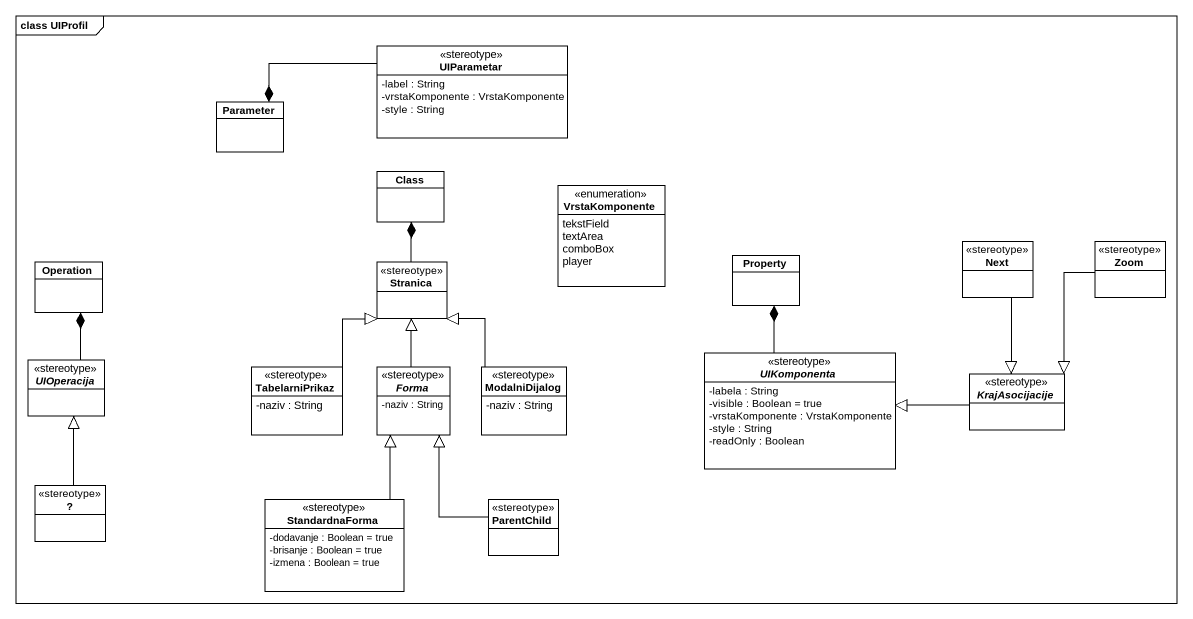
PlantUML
@startuml
mainframe class UIProfil
hide circle
hide empty members
skinparam classAttributeIconSize 0
class UIParametar <<stereotype>> {
  -label : String
  -vrstaKomponente : VrstaKomponente
  -style : String
}
class Parameter
class "Class" as Class_
enum VrstaKomponente {
  tekstField
  textArea
  comboBox
  player
}
class Operation
class Stranica <<stereotype>>
class Property
class Next <<stereotype>>
class Zoom <<stereotype>>
abstract class UIKomponenta <<stereotype>> {
  -labela : String
  -visible : Boolean = true
  -vrstaKomponente : VrstaKomponente
  -style : String
  -readOnly : Boolean
}
abstract class UIOperacija <<stereotype>>
class TabelarniPrikaz <<stereotype>> {
  -naziv : String
}
abstract class Forma <<stereotype>> {
  -naziv : String
}
class ModalniDijalog <<stereotype>> {
  -naziv : String
}
abstract class KrajAsocijacije <<stereotype>>
class "?" as class1 <<stereotype>>
class StandardnaForma <<stereotype>> {
  -dodavanje : Boolean = true
  -brisanje : Boolean = true
  -izmena : Boolean = true
}
class ParentChild <<stereotype>>
UIParametar -left-* Parameter
Stranica -up-* Class_
Next --|> KrajAsocijacije
Zoom --|> KrajAsocijacije
UIKomponenta -up-* Property
UIOperacija -up-* Operation
TabelarniPrikaz -up-|> Stranica
Forma -up-|> Stranica
ModalniDijalog -up-|> Stranica
KrajAsocijacije -left-|> UIKomponenta
class1 -up-|> UIOperacija
StandardnaForma -up-|> Forma
ParentChild -up-|> Forma
@enduml
